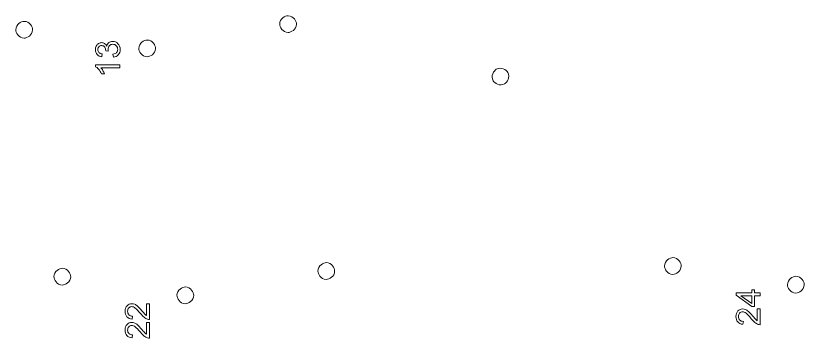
# Model space of a CAD drawing. Header units: centimetres. Extents: x -155 to -3, y 92 to 166.
# Drawn here: x -148.19 to -119.01, y 117.38 to 129.33 of the extents above; entities that cross this region are included whole.
import ezdxf

# ---------------------------------------------------------------- set-up
doc = ezdxf.new("R2010")
doc.units = ezdxf.units.CM
doc.header["$MEASUREMENT"] = 0
doc.layers.add('layer 1', color=7, linetype='Continuous')
doc.layers.add('layer 2', color=7, linetype='Continuous')

msp = doc.modelspace()

# ---------------------------------------------------------------- linework, layer by layer
at = {"layer": 'layer 1', "color": 250, "lineweight": 9}
for points, knots in [([(-138.1103, 129.32836), (-137.90363, 129.32836), (-137.8003, 129.1217), (-137.8003, 129.01836), (-137.8003, 128.8117), (-138.00696, 128.70836), (-138.1103, 128.70836), (-138.31696, 128.70836), (-138.4203, 128.91503), (-138.4203, 129.01836), (-138.4203, 129.22503), (-138.21363, 129.32836), (-138.1103, 129.32836)], [0, 0, 0, 0, 0.25, 0.25, 0.25, 0.5, 0.5, 0.5, 0.75, 0.75, 0.75, 1, 1, 1, 1]), ([(-147.87727, 129.1195), (-147.6706, 129.1195), (-147.56727, 128.91284), (-147.56727, 128.8095), (-147.56727, 128.60284), (-147.77393, 128.4995), (-147.87727, 128.4995), (-148.08393, 128.4995), (-148.18727, 128.70617), (-148.18727, 128.8095), (-148.18727, 129.01617), (-147.9806, 129.1195), (-147.87727, 129.1195)], [0, 0, 0, 0, 0.25, 0.25, 0.25, 0.5, 0.5, 0.5, 0.75, 0.75, 0.75, 1, 1, 1, 1]), ([(-144.39444, 127.88179), (-144.43781, 127.83299), (-144.49745, 127.80046), (-144.57335, 127.79504), (-144.57335, 127.79504), (-144.58962, 127.90348), (-144.58962, 127.90348), (-144.52998, 127.91432), (-144.48119, 127.93601), (-144.45408, 127.96854), (-144.42697, 128.00107), (-144.41613, 128.03902), (-144.41613, 128.08239), (-144.41613, 128.13661), (-144.43239, 128.1854), (-144.47034, 128.21793), (-144.50287, 128.25589), (-144.54625, 128.27215), (-144.60046, 128.27215), (-144.64926, 128.27215), (-144.69263, 128.25589), (-144.72516, 128.22336), (-144.75769, 128.1854), (-144.77396, 128.14745), (-144.77396, 128.09324), (-144.77396, 128.07155), (-144.76853, 128.04444), (-144.76311, 128.01191), (-144.76311, 128.01191), (-144.8607, 128.02818), (-144.8607, 128.02818), (-144.8607, 128.0336), (-144.8607, 128.03902), (-144.8607, 128.04444), (-144.8607, 128.08781), (-144.87155, 128.13119), (-144.89323, 128.16914), (-144.92034, 128.20709), (-144.95829, 128.22336), (-145.00709, 128.22336), (-145.05046, 128.22336), (-145.08299, 128.21251), (-145.1101, 128.17998), (-145.13179, 128.15287), (-145.14805, 128.12034), (-145.14805, 128.07697), (-145.14805, 128.0336), (-145.13179, 127.99564), (-145.1101, 127.96854), (-145.08299, 127.94143), (-145.04504, 127.92516), (-144.99082, 127.91432), (-144.99082, 127.91432), (-145.00709, 127.80589), (-145.00709, 127.80589), (-145.08299, 127.81673), (-145.13721, 127.84926), (-145.18058, 127.89805), (-145.21853, 127.94143), (-145.24022, 128.00107), (-145.24022, 128.07155), (-145.24022, 128.12034), (-145.22938, 128.16372), (-145.20769, 128.20709), (-145.186, 128.24504), (-145.1589, 128.27757), (-145.12094, 128.29926), (-145.08299, 128.32095), (-145.04504, 128.33179), (-145.00709, 128.33179), (-144.96914, 128.33179), (-144.93119, 128.32095), (-144.89866, 128.29926), (-144.86613, 128.27757), (-144.84444, 128.25046), (-144.82275, 128.20709), (-144.81191, 128.26131), (-144.7848, 128.30468), (-144.74685, 128.33179), (-144.7089, 128.36432), (-144.6601, 128.38058), (-144.60588, 128.38058), (-144.52456, 128.38058), (-144.4595, 128.35348), (-144.40528, 128.29384), (-144.35106, 128.23962), (-144.32396, 128.16914), (-144.32396, 128.07697), (-144.32396, 128.00107), (-144.34564, 127.93601), (-144.39444, 127.88179)], [0, 0, 0, 0, 0.03333333, 0.03333333, 0.03333333, 0.06666667, 0.06666667, 0.06666667, 0.1, 0.1, 0.1, 0.13333333, 0.13333333, 0.13333333, 0.16666667, 0.16666667, 0.16666667, 0.2, 0.2, 0.2, 0.23333333, 0.23333333, 0.23333333, 0.26666667, 0.26666667, 0.26666667, 0.3, 0.3, 0.3, 0.33333333, 0.33333333, 0.33333333, 0.36666667, 0.36666667, 0.36666667, 0.4, 0.4, 0.4, 0.43333333, 0.43333333, 0.43333333, 0.46666667, 0.46666667, 0.46666667, 0.5, 0.5, 0.5, 0.53333333, 0.53333333, 0.53333333, 0.56666667, 0.56666667, 0.56666667, 0.6, 0.6, 0.6, 0.63333333, 0.63333333, 0.63333333, 0.66666667, 0.66666667, 0.66666667, 0.7, 0.7, 0.7, 0.73333333, 0.73333333, 0.73333333, 0.76666667, 0.76666667, 0.76666667, 0.8, 0.8, 0.8, 0.83333333, 0.83333333, 0.83333333, 0.86666667, 0.86666667, 0.86666667, 0.9, 0.9, 0.9, 0.93333333, 0.93333333, 0.93333333, 0.96666667, 0.96666667, 0.96666667, 1, 1, 1, 1]), ([(-143.32631, 128.42836), (-143.11964, 128.42836), (-143.01631, 128.2217), (-143.01631, 128.11836), (-143.01631, 127.9117), (-143.22297, 127.80836), (-143.32631, 127.80836), (-143.53297, 127.80836), (-143.63631, 128.01503), (-143.63631, 128.11836), (-143.63631, 128.32503), (-143.42964, 128.42836), (-143.32631, 128.42836)], [0, 0, 0, 0, 0.25, 0.25, 0.25, 0.5, 0.5, 0.5, 0.75, 0.75, 0.75, 1, 1, 1, 1]), ([(-145.24022, 127.44263), (-145.24022, 127.44263), (-145.24022, 127.51311), (-145.24022, 127.51311), (-145.24022, 127.51311), (-144.34022, 127.51311), (-144.34022, 127.51311), (-144.34022, 127.51311), (-144.34022, 127.40468), (-144.34022, 127.40468), (-144.34022, 127.40468), (-145.03962, 127.40468), (-145.03962, 127.40468), (-145.01793, 127.37757), (-144.99082, 127.34504), (-144.96372, 127.30167), (-144.94203, 127.2583), (-144.92034, 127.21492), (-144.9095, 127.18239), (-144.9095, 127.18239), (-145.01251, 127.18239), (-145.01251, 127.18239), (-145.04504, 127.24203), (-145.07757, 127.29625), (-145.12094, 127.34504), (-145.1589, 127.39384), (-145.20227, 127.42637), (-145.24022, 127.44263)], [0, 0, 0, 0, 0.11111111, 0.11111111, 0.11111111, 0.22222222, 0.22222222, 0.22222222, 0.33333333, 0.33333333, 0.33333333, 0.44444444, 0.44444444, 0.44444444, 0.55555556, 0.55555556, 0.55555556, 0.66666667, 0.66666667, 0.66666667, 0.77777778, 0.77777778, 0.77777778, 0.88888889, 0.88888889, 0.88888889, 1, 1, 1, 1]), ([(-130.09789, 126.80733), (-130.27688, 126.70399), (-130.46969, 126.8313), (-130.52136, 126.92079), (-130.62469, 127.09977), (-130.49738, 127.2926), (-130.40789, 127.34426), (-130.22891, 127.4476), (-130.03609, 127.32028), (-129.98443, 127.23079), (-129.88109, 127.05181), (-130.00841, 126.85899), (-130.09789, 126.80733)], [0, 0, 0, 0, 0.25, 0.25, 0.25, 0.5, 0.5, 0.5, 0.75, 0.75, 0.75, 1, 1, 1, 1])]:
    msp.add_open_spline(points, degree=3, knots=knots, dxfattribs=at)
at = {"layer": 'layer 2', "color": 250, "lineweight": 9}
for points, knots in [([(-123.87373, 120.36939), (-123.66706, 120.36939), (-123.56373, 120.16272), (-123.56373, 120.05939), (-123.56373, 119.85272), (-123.7704, 119.74939), (-123.87373, 119.74939), (-124.0804, 119.74939), (-124.18373, 119.95605), (-124.18373, 120.05939), (-124.18373, 120.26605), (-123.97706, 120.36939), (-123.87373, 120.36939)], [0, 0, 0, 0, 0.25, 0.25, 0.25, 0.5, 0.5, 0.5, 0.75, 0.75, 0.75, 1, 1, 1, 1]), ([(-146.46547, 119.97535), (-146.25881, 119.97535), (-146.15547, 119.76868), (-146.15547, 119.66535), (-146.15547, 119.45868), (-146.36214, 119.35535), (-146.46547, 119.35535), (-146.67214, 119.35535), (-146.77547, 119.56202), (-146.77547, 119.66535), (-146.77547, 119.87202), (-146.56881, 119.97535), (-146.46547, 119.97535)], [0, 0, 0, 0, 0.25, 0.25, 0.25, 0.5, 0.5, 0.5, 0.75, 0.75, 0.75, 1, 1, 1, 1]), ([(-136.6985, 120.18421), (-136.49184, 120.18421), (-136.3885, 119.97755), (-136.3885, 119.87421), (-136.3885, 119.66755), (-136.59517, 119.56421), (-136.6985, 119.56421), (-136.90517, 119.56421), (-137.0085, 119.77088), (-137.0085, 119.87421), (-137.0085, 120.08088), (-136.80184, 120.18421), (-136.6985, 120.18421)], [0, 0, 0, 0, 0.25, 0.25, 0.25, 0.5, 0.5, 0.5, 0.75, 0.75, 0.75, 1, 1, 1, 1]), ([(-119.32277, 119.67825), (-119.11611, 119.67825), (-119.01277, 119.47158), (-119.01277, 119.36825), (-119.01277, 119.16158), (-119.21944, 119.05825), (-119.32277, 119.05825), (-119.52944, 119.05825), (-119.63277, 119.26491), (-119.63277, 119.36825), (-119.63277, 119.57491), (-119.42611, 119.67825), (-119.32277, 119.67825)], [0, 0, 0, 0, 0.25, 0.25, 0.25, 0.5, 0.5, 0.5, 0.75, 0.75, 0.75, 1, 1, 1, 1]), ([(-141.91451, 119.28421), (-141.70785, 119.28421), (-141.60451, 119.07755), (-141.60451, 118.97421), (-141.60451, 118.76755), (-141.81118, 118.66421), (-141.91451, 118.66421), (-142.12118, 118.66421), (-142.22451, 118.87088), (-142.22451, 118.97421), (-142.22451, 119.18088), (-142.01785, 119.28421), (-141.91451, 119.28421)], [0, 0, 0, 0, 0.25, 0.25, 0.25, 0.5, 0.5, 0.5, 0.75, 0.75, 0.75, 1, 1, 1, 1]), ([(-120.64022, 118.95287), (-120.64022, 118.95287), (-120.85167, 118.95287), (-120.85167, 118.95287), (-120.85167, 118.95287), (-120.85167, 118.55709), (-120.85167, 118.55709), (-120.85167, 118.55709), (-120.95468, 118.55709), (-120.95468, 118.55709), (-120.95468, 118.55709), (-121.5348, 118.97456), (-121.5348, 118.97456), (-121.5348, 118.97456), (-121.5348, 119.06131), (-121.5348, 119.06131), (-121.5348, 119.06131), (-120.95468, 119.06131), (-120.95468, 119.06131), (-120.95468, 119.06131), (-120.95468, 119.18058), (-120.95468, 119.18058), (-120.95468, 119.18058), (-120.85167, 119.18058), (-120.85167, 119.18058), (-120.85167, 119.18058), (-120.85167, 119.06131), (-120.85167, 119.06131), (-120.85167, 119.06131), (-120.64022, 119.06131), (-120.64022, 119.06131), (-120.64022, 119.06131), (-120.64022, 118.95287), (-120.64022, 118.95287)], [0, 0, 0, 0, 0.09090909, 0.09090909, 0.09090909, 0.18181818, 0.18181818, 0.18181818, 0.27272727, 0.27272727, 0.27272727, 0.36363636, 0.36363636, 0.36363636, 0.45454545, 0.45454545, 0.45454545, 0.54545455, 0.54545455, 0.54545455, 0.63636364, 0.63636364, 0.63636364, 0.72727273, 0.72727273, 0.72727273, 0.81818182, 0.81818182, 0.81818182, 0.90909091, 0.90909091, 0.90909091, 1, 1, 1, 1]), ([(-120.95468, 118.95287), (-120.95468, 118.95287), (-121.35588, 118.95287), (-121.35588, 118.95287), (-121.35588, 118.95287), (-120.95468, 118.66552), (-120.95468, 118.66552), (-120.95468, 118.66552), (-120.95468, 118.95287), (-120.95468, 118.95287)], [0, 0, 0, 0, 0.33333333, 0.33333333, 0.33333333, 0.66666667, 0.66666667, 0.66666667, 1, 1, 1, 1]), ([(-143.34866, 118.22517), (-143.34866, 118.22517), (-143.34866, 118.66433), (-143.34866, 118.66433), (-143.34866, 118.66433), (-143.24022, 118.66433), (-143.24022, 118.66433), (-143.24022, 118.66433), (-143.24022, 118.07879), (-143.24022, 118.07879), (-143.26733, 118.07879), (-143.29444, 118.08421), (-143.31613, 118.08963), (-143.3595, 118.1059), (-143.39745, 118.12758), (-143.4354, 118.16011), (-143.47878, 118.19264), (-143.52215, 118.24144), (-143.57094, 118.30108), (-143.65227, 118.39867), (-143.71733, 118.46373), (-143.76613, 118.50168), (-143.8095, 118.53963), (-143.85287, 118.5559), (-143.89625, 118.5559), (-143.93962, 118.5559), (-143.97215, 118.53963), (-144.00468, 118.5071), (-144.03179, 118.47457), (-144.04805, 118.43662), (-144.04805, 118.3824), (-144.04805, 118.32819), (-144.03179, 118.28481), (-143.99926, 118.25228), (-143.96673, 118.21975), (-143.92335, 118.20349), (-143.86372, 118.20349), (-143.86372, 118.20349), (-143.87998, 118.09505), (-143.87998, 118.09505), (-143.96673, 118.10047), (-144.02637, 118.133), (-144.07516, 118.1818), (-144.11853, 118.23059), (-144.14022, 118.30108), (-144.14022, 118.38782), (-144.14022, 118.46915), (-144.11311, 118.53963), (-144.06974, 118.58843), (-144.02094, 118.63722), (-143.96131, 118.66433), (-143.89082, 118.66433), (-143.85829, 118.66433), (-143.82034, 118.65891), (-143.78781, 118.64264), (-143.74986, 118.62638), (-143.71733, 118.60469), (-143.67938, 118.57216), (-143.636, 118.53421), (-143.58721, 118.47999), (-143.52215, 118.40409), (-143.46251, 118.33903), (-143.42456, 118.29565), (-143.40829, 118.27397), (-143.38661, 118.25228), (-143.37034, 118.23602), (-143.34866, 118.22517)], [0, 0, 0, 0, 0.04545455, 0.04545455, 0.04545455, 0.09090909, 0.09090909, 0.09090909, 0.13636364, 0.13636364, 0.13636364, 0.18181818, 0.18181818, 0.18181818, 0.22727273, 0.22727273, 0.22727273, 0.27272727, 0.27272727, 0.27272727, 0.31818182, 0.31818182, 0.31818182, 0.36363636, 0.36363636, 0.36363636, 0.40909091, 0.40909091, 0.40909091, 0.45454545, 0.45454545, 0.45454545, 0.5, 0.5, 0.5, 0.54545455, 0.54545455, 0.54545455, 0.59090909, 0.59090909, 0.59090909, 0.63636364, 0.63636364, 0.63636364, 0.68181818, 0.68181818, 0.68181818, 0.72727273, 0.72727273, 0.72727273, 0.77272727, 0.77272727, 0.77272727, 0.81818182, 0.81818182, 0.81818182, 0.86363636, 0.86363636, 0.86363636, 0.90909091, 0.90909091, 0.90909091, 0.95454545, 0.95454545, 0.95454545, 1, 1, 1, 1]), ([(-120.74866, 118.03119), (-120.74866, 118.03119), (-120.74866, 118.47034), (-120.74866, 118.47034), (-120.74866, 118.47034), (-120.64022, 118.47034), (-120.64022, 118.47034), (-120.64022, 118.47034), (-120.64022, 117.8848), (-120.64022, 117.8848), (-120.66733, 117.8848), (-120.69444, 117.89022), (-120.71613, 117.89564), (-120.7595, 117.91191), (-120.79745, 117.9336), (-120.8354, 117.96613), (-120.87878, 117.99866), (-120.92215, 118.04745), (-120.97094, 118.10709), (-121.05227, 118.20468), (-121.11733, 118.26974), (-121.16613, 118.30769), (-121.2095, 118.34564), (-121.25287, 118.36191), (-121.29625, 118.36191), (-121.33962, 118.36191), (-121.37215, 118.34564), (-121.40468, 118.31311), (-121.43179, 118.28058), (-121.44805, 118.24263), (-121.44805, 118.18842), (-121.44805, 118.1342), (-121.43179, 118.09083), (-121.39926, 118.0583), (-121.36673, 118.02577), (-121.32335, 118.0095), (-121.26372, 118.0095), (-121.26372, 118.0095), (-121.27998, 117.90107), (-121.27998, 117.90107), (-121.36673, 117.90649), (-121.42637, 117.93902), (-121.47516, 117.98781), (-121.51853, 118.03661), (-121.54022, 118.10709), (-121.54022, 118.19384), (-121.54022, 118.27516), (-121.51311, 118.34564), (-121.46974, 118.39444), (-121.42094, 118.44324), (-121.36131, 118.47034), (-121.29082, 118.47034), (-121.25829, 118.47034), (-121.22034, 118.46492), (-121.18781, 118.44866), (-121.14986, 118.43239), (-121.11733, 118.41071), (-121.07938, 118.37818), (-121.036, 118.34022), (-120.98721, 118.28601), (-120.92215, 118.2101), (-120.86251, 118.14504), (-120.82456, 118.10167), (-120.80829, 118.07998), (-120.78661, 118.0583), (-120.77034, 118.04203), (-120.74866, 118.03119)], [0, 0, 0, 0, 0.04545455, 0.04545455, 0.04545455, 0.09090909, 0.09090909, 0.09090909, 0.13636364, 0.13636364, 0.13636364, 0.18181818, 0.18181818, 0.18181818, 0.22727273, 0.22727273, 0.22727273, 0.27272727, 0.27272727, 0.27272727, 0.31818182, 0.31818182, 0.31818182, 0.36363636, 0.36363636, 0.36363636, 0.40909091, 0.40909091, 0.40909091, 0.45454545, 0.45454545, 0.45454545, 0.5, 0.5, 0.5, 0.54545455, 0.54545455, 0.54545455, 0.59090909, 0.59090909, 0.59090909, 0.63636364, 0.63636364, 0.63636364, 0.68181818, 0.68181818, 0.68181818, 0.72727273, 0.72727273, 0.72727273, 0.77272727, 0.77272727, 0.77272727, 0.81818182, 0.81818182, 0.81818182, 0.86363636, 0.86363636, 0.86363636, 0.90909091, 0.90909091, 0.90909091, 0.95454545, 0.95454545, 0.95454545, 1, 1, 1, 1]), ([(-143.34866, 117.5312), (-143.34866, 117.5312), (-143.34866, 117.97035), (-143.34866, 117.97035), (-143.34866, 117.97035), (-143.24022, 117.97035), (-143.24022, 117.97035), (-143.24022, 117.97035), (-143.24022, 117.38481), (-143.24022, 117.38481), (-143.26733, 117.38481), (-143.29444, 117.39023), (-143.31613, 117.39565), (-143.3595, 117.41192), (-143.39745, 117.43361), (-143.4354, 117.46614), (-143.47878, 117.49867), (-143.52215, 117.54746), (-143.57094, 117.6071), (-143.65227, 117.70469), (-143.71733, 117.76975), (-143.76613, 117.8077), (-143.8095, 117.84565), (-143.85287, 117.86192), (-143.89625, 117.86192), (-143.93962, 117.86192), (-143.97215, 117.84565), (-144.00468, 117.81312), (-144.03179, 117.78059), (-144.04805, 117.74264), (-144.04805, 117.68843), (-144.04805, 117.63421), (-144.03179, 117.59084), (-143.99926, 117.55831), (-143.96673, 117.52578), (-143.92335, 117.50951), (-143.86372, 117.50951), (-143.86372, 117.50951), (-143.87998, 117.40108), (-143.87998, 117.40108), (-143.96673, 117.4065), (-144.02637, 117.43903), (-144.07516, 117.48782), (-144.11853, 117.53662), (-144.14022, 117.6071), (-144.14022, 117.69385), (-144.14022, 117.77517), (-144.11311, 117.84565), (-144.06974, 117.89445), (-144.02094, 117.94325), (-143.96131, 117.97035), (-143.89082, 117.97035), (-143.85829, 117.97035), (-143.82034, 117.96493), (-143.78781, 117.94867), (-143.74986, 117.9324), (-143.71733, 117.91072), (-143.67938, 117.87819), (-143.636, 117.84023), (-143.58721, 117.78602), (-143.52215, 117.71011), (-143.46251, 117.64505), (-143.42456, 117.60168), (-143.40829, 117.57999), (-143.38661, 117.55831), (-143.37034, 117.54204), (-143.34866, 117.5312)], [0, 0, 0, 0, 0.04545455, 0.04545455, 0.04545455, 0.09090909, 0.09090909, 0.09090909, 0.13636364, 0.13636364, 0.13636364, 0.18181818, 0.18181818, 0.18181818, 0.22727273, 0.22727273, 0.22727273, 0.27272727, 0.27272727, 0.27272727, 0.31818182, 0.31818182, 0.31818182, 0.36363636, 0.36363636, 0.36363636, 0.40909091, 0.40909091, 0.40909091, 0.45454545, 0.45454545, 0.45454545, 0.5, 0.5, 0.5, 0.54545455, 0.54545455, 0.54545455, 0.59090909, 0.59090909, 0.59090909, 0.63636364, 0.63636364, 0.63636364, 0.68181818, 0.68181818, 0.68181818, 0.72727273, 0.72727273, 0.72727273, 0.77272727, 0.77272727, 0.77272727, 0.81818182, 0.81818182, 0.81818182, 0.86363636, 0.86363636, 0.86363636, 0.90909091, 0.90909091, 0.90909091, 0.95454545, 0.95454545, 0.95454545, 1, 1, 1, 1])]:
    msp.add_open_spline(points, degree=3, knots=knots, dxfattribs=at)

doc.saveas('drawing.dxf')
